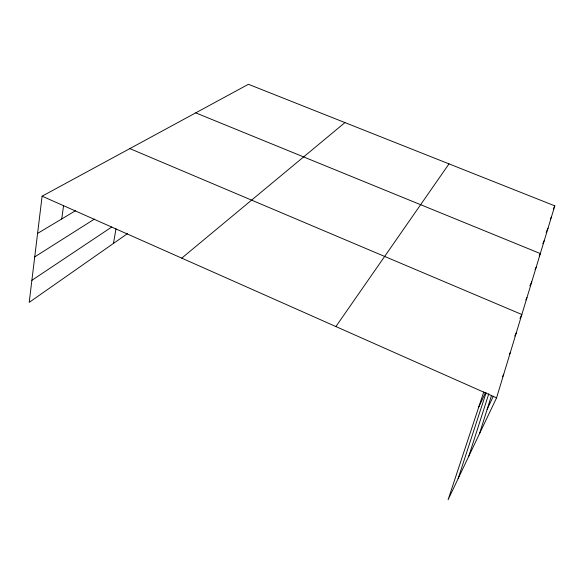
<?xml version="1.0" encoding="UTF-8"?>
<svg xmlns="http://www.w3.org/2000/svg" width="584" height="584" viewBox="0 0 584 584"><rect width="100%" height="100%" fill="white"/><g stroke="black" fill="none" stroke-linecap="round" stroke-linejoin="round"><path stroke-width="0.88" d="M483.764 391.937L448.103 499.707L496.561 397.857L554.8 205.853L248.419 84.293L42.106 196.173L29.2 302.381L127.443 233.637M61.743 218.963L63.583 205.429M113.464 243.418L115.997 228.753M479.486 433.751L491.538 395.368M468.769 456.272L488.808 393.696M458.104 478.683L486.129 392.689M553.289 209.174L554.8 205.853M550.398 219.131L551.522 216.664M546.164 232.264L548.033 228.169M542.813 243.703L544.31 240.447M539.207 256.011L540.324 253.573L195.735 112.865M535.068 269.647L536.185 267.216M529.885 285.883L531.754 281.838M525.856 299.986L526.98 297.563M478.807 406.909L485.53 392.47M519.964 318.543L521.841 314.506L129.838 148.599M514.774 336.048L516.293 332.814M509.504 354.291L510.27 352.67M487.187 409.223L493.341 396.215M502.561 376.709L503.715 374.264M335.895 326.551L449.008 163.878M181.748 258.143L344.947 122.596M31.879 280.327L111.77 226.993M34.726 256.894L94.498 219.051M37.58 233.417L75.613 210.663M42.106 196.173L496.561 397.857"/></g></svg>
